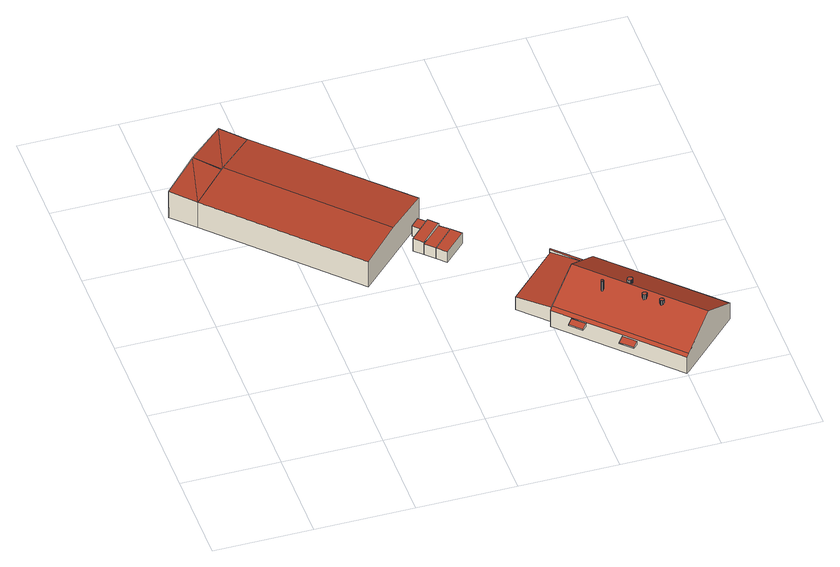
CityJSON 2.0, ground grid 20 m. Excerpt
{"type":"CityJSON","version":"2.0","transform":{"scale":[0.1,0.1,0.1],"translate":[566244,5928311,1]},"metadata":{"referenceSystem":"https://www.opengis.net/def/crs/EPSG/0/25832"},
"CityObjects":{
"building1":{"type":"Building","attributes":{"Grundfläche 2D":"855.731941","Grundhöhe NN":"1.846"},"geometry":[{"type":"Solid","lod":"3","boundaries":[[[[0,1,2,3]],[[1,4,5,6,2]],[[7,8,9]],[[10,8,7]],[[7,9,11]],[[12,11,13]],[[7,11,12]],[[8,5,4,1,0,13,11,9]],[[5,8,14,15,6]],[[3,2,6,15,16]],[[3,16,17,13,0]],[[12,13,17,18]],[[10,7,12,18,19]],[[8,10,19,14]],[[14,19,18,17,16,15]]]],"semantics":{"surfaces":[{"type":"RoofSurface"},{"type":"WallSurface"},{"type":"GroundSurface"}],"values":[[0,0,0,0,0,0,0,1,1,1,1,1,1,1,2]]}}]},
"building2":{"type":"Building","attributes":{"Grundfläche 2D":"19.349994","Grundhöhe NN":"1.846"},"geometry":[{"type":"Solid","lod":"3","boundaries":[[[[20,21,22,23,24]],[[25,26,27,28]],[[29,22,21,28,27,30]],[[23,22,29,31]],[[32,20,24,23,31,33]],[[20,32,34,28,21]],[[25,28,34,35]],[[26,25,35,36]],[[27,26,36,30]],[[31,29,30,36,35,34,32,33]]]],"semantics":{"surfaces":[{"type":"RoofSurface"},{"type":"WallSurface"},{"type":"GroundSurface"}],"values":[[0,0,1,1,1,1,1,1,1,2]]}}]},
"building3":{"type":"Building","attributes":{"Grundfläche 2D":"14.661486","Grundhöhe NN":"1.845"},"geometry":[{"type":"Solid","lod":"3","boundaries":[[[[37,38,39,40]],[[33,31,40,39]],[[31,41,37,40]],[[41,42,38,37]],[[42,33,39,38]],[[42,41,31,33]]]],"semantics":{"surfaces":[{"type":"RoofSurface"},{"type":"WallSurface"},{"type":"GroundSurface"}],"values":[[0,1,1,1,1,2]]}}]},
"building4":{"type":"Building","attributes":{"Grundfläche 2D":"14.894227","Grundhöhe NN":"1.845"},"geometry":[{"type":"Solid","lod":"3","boundaries":[[[[43,44,38,37]],[[42,41,37,38]],[[41,45,43,37]],[[45,46,44,43]],[[46,42,38,44]],[[46,45,41,42]]]],"semantics":{"surfaces":[{"type":"RoofSurface"},{"type":"WallSurface"},{"type":"GroundSurface"}],"values":[[0,1,1,1,1,2]]}}]},
"building5":{"type":"Building","attributes":{"Grundfläche 2D":"615.186089","Grundhöhe NN":"2.234"},"children":["building5-1","building5-2","building5-3","building5-4","building5-5","building5-6","building5-7"],"geometry":[{"type":"Solid","lod":"3","boundaries":[[[[47,48,49,50,51]],[[50,49,52,53,54]],[[53,52,55,56,54]],[[57,58,59,60,61]],[[62,59,58]],[[63,59,62]],[[48,47,51,64,65]],[[66,67,55,52,49,48,65,68]],[[56,55,67,69]],[[58,57,61,70,64,51,50,54,56,69,71]],[[62,58,71,72]],[[63,62,72,73]],[[59,63,73,74]],[[60,59,74,75]],[[61,60,75,70]],[[70,75,74,73,72,71,69,67,66,68,65,64]]]],"semantics":{"surfaces":[{"type":"RoofSurface"},{"type":"WallSurface"},{"type":"GroundSurface"}],"values":[[0,0,0,0,0,0,1,1,1,1,1,1,1,1,1,2]]}}]},
"building5-1":{"type":"BuildingInstallation","parents":["building5"],"geometry":[{"type":"MultiSurface","lod":"3","boundaries":[[[76,77,78,79,80,81,82,83,84,85,86,87,88,89,90,91,92,93,94,95,96,97,98,99,100,101,102,103,104,105,106,107,108]],[[80,109,110]],[[81,80,110,111]],[[79,78,112,113]],[[80,79,113,109]],[[82,81,111,114]],[[83,82,114,115]],[[84,83,115,116]],[[85,84,116,117]],[[86,85,117,118]],[[87,86,118,119]],[[88,87,119,120]],[[88,120,121]],[[89,88,121,122]],[[90,89,122,123]],[[91,90,123,124]],[[92,91,124,125]],[[93,92,125,126]],[[94,93,126,127]],[[95,94,127,128]],[[96,95,128,129]],[[97,96,129,130]],[[98,97,130,131]],[[99,98,131,132]],[[100,99,132,133]],[[100,133,134]],[[101,100,134,135]],[[102,101,135,136]],[[103,102,136,137]],[[104,103,137,138]],[[105,104,138,139]],[[106,105,139,140]],[[106,140,141]],[[107,106,141,142]],[[108,107,142,143]],[[76,108,143,144]],[[77,76,144,145]],[[78,77,145,112]]],"semantics":{"surfaces":[{"type":"RoofSurface"},{"type":"WallSurface"}],"values":[0,1,1,1,1,1,1,1,1,1,1,1,1,1,1,1,1,1,1,1,1,1,1,1,1,1,1,1,1,1,1,1,1,1,1,1,1,1]}}]},
"building5-2":{"type":"BuildingInstallation","parents":["building5"],"geometry":[{"type":"MultiSurface","lod":"3","boundaries":[[[146,147,148,149,150,151,152,153,154,155,156,157,158,159,160,161,162,163]],[[164,165,147]],[[165,166,148,147]],[[167,164,147,146]],[[166,168,149,148]],[[168,169,149]],[[169,170,150,149]],[[170,171,151,150]],[[171,172,151]],[[172,173,152,151]],[[173,174,153,152]],[[174,175,153]],[[175,176,154,153]],[[176,177,155,154]],[[177,178,156,155]],[[178,179,157,156]],[[179,180,158,157]],[[159,158,180,181]],[[181,182,160,159]],[[182,183,161,160]],[[183,184,162,161]],[[184,185,163,162]],[[185,167,146,163]]],"semantics":{"surfaces":[{"type":"RoofSurface"},{"type":"WallSurface"}],"values":[0,1,1,1,1,1,1,1,1,1,1,1,1,1,1,1,1,1,1,1,1,1,1]}}]},
"building5-3":{"type":"BuildingInstallation","parents":["building5"],"geometry":[{"type":"MultiSurface","lod":"3","boundaries":[[[186,187,188,189,190,191,192,193,194,195,196,197,198,199,200,201,202,203,204,205,206,207,208,209,210,211,212,213,214,215,216,217,218,219,220,221]],[[193,192,222,223]],[[194,193,223,224]],[[190,189,225,226]],[[191,190,226,227]],[[191,227,228]],[[192,191,228,222]],[[195,194,224,229]],[[196,195,229,230]],[[197,196,230,231]],[[198,197,231,232]],[[199,198,232,233]],[[200,199,233,234]],[[201,200,234,235]],[[202,201,235,236]],[[203,202,236,237]],[[204,203,237,238]],[[205,204,238,239]],[[206,205,239,240]],[[207,206,240,241]],[[208,207,241,242]],[[209,208,242,243]],[[209,243,244]],[[210,209,244,245]],[[211,210,245,246]],[[211,246,247]],[[212,211,247,248]],[[213,212,248,249]],[[214,213,249,250]],[[215,214,250,251]],[[216,215,251,252]],[[216,252,253]],[[217,216,253,254]],[[218,217,254,255]],[[219,218,255,256]],[[220,219,256,257]],[[221,220,257,258]],[[186,221,258,259]],[[187,186,259,260]],[[188,187,260,261]],[[189,188,261,225]]],"semantics":{"surfaces":[{"type":"RoofSurface"},{"type":"WallSurface"}],"values":[0,1,1,1,1,1,1,1,1,1,1,1,1,1,1,1,1,1,1,1,1,1,1,1,1,1,1,1,1,1,1,1,1,1,1,1,1,1,1,1,1]}}]},
"building5-4":{"type":"BuildingInstallation","parents":["building5"],"geometry":[{"type":"MultiSurface","lod":"3","boundaries":[[[262,263,264,265,266,267,268,269,270,271,272,273,274,275,276,277,278,279,280,281,282,283,284,285,286,287,288,289,290,291]],[[266,292,293]],[[267,266,293,294]],[[268,267,294,295]],[[266,265,296,292]],[[268,295,297]],[[269,268,297,298]],[[270,269,298,299]],[[271,270,299,300]],[[272,271,300,301]],[[273,272,301,302]],[[274,273,302,303]],[[275,274,303,304]],[[276,275,304,305]],[[277,276,305,306]],[[278,277,306,307]],[[279,278,307,308]],[[280,279,308,309]],[[281,280,309,310]],[[282,281,310,311]],[[283,282,311,312]],[[284,283,312,313]],[[285,284,313,314]],[[286,285,314,315]],[[287,286,315,316]],[[288,287,316,317]],[[288,317,318]],[[289,288,318,319]],[[290,289,319,320]],[[291,290,320,321]],[[262,291,321,322]],[[263,262,322,323]],[[264,263,323,324]],[[265,264,324,296]]],"semantics":{"surfaces":[{"type":"RoofSurface"},{"type":"WallSurface"}],"values":[0,1,1,1,1,1,1,1,1,1,1,1,1,1,1,1,1,1,1,1,1,1,1,1,1,1,1,1,1,1,1,1,1,1]}}]},
"building5-5":{"type":"BuildingInstallation","parents":["building5"],"geometry":[{"type":"MultiSurface","lod":"3","boundaries":[[[57,58,325,326,327]],[[325,58,62]],[[326,325,62,63]],[[57,327,326,63,59]]],"semantics":{"surfaces":[{"type":"RoofSurface"},{"type":"WallSurface"}],"values":[0,1,1,1]}}]},
"building5-6":{"type":"BuildingInstallation","parents":["building5"],"geometry":[{"type":"MultiSurface","lod":"3","boundaries":[[[328,329,330,331]],[[332,333,330,329]],[[333,334,331,330]],[[334,335,328,331]],[[335,332,329,328]],[[332,335,334,333]]],"semantics":{"surfaces":[{"type":"RoofSurface"},{"type":"WallSurface"},{"type":"OuterCeilingSurface"}],"values":[0,1,1,1,1,2]}}]},
"building5-7":{"type":"BuildingInstallation","parents":["building5"],"geometry":[{"type":"MultiSurface","lod":"3","boundaries":[[[336,337,338,339]],[[340,341,339,338]],[[341,342,336,339]],[[342,343,337,336]],[[343,340,338,337]],[[343,342,341,340]]],"semantics":{"surfaces":[{"type":"RoofSurface"},{"type":"WallSurface"},{"type":"OuterCeilingSurface"}],"values":[0,1,1,1,1,2]}}]}
},
"vertices":[
[195,819,71],[124,749,78],[377,491,78],[450,563,71],[122,747,77],[52,678,71],[305,420,71],[78,791,80],[52,678,70],[122,747,74],[9,722,72],[124,749,74],[152,863,72],[195,819,70],[52,678,8],[305,420,8],[450,563,8],[195,819,8],[152,863,8],[9,722,8],
[475,519,38],[458,536,38],[415,493,38],[432,477,38],[473,518,38],[443,550,33],[426,533,33],[440,518,33],[458,536,33],[415,493,8],[440,518,8],[432,477,8],[475,519,8],[473,518,8],[458,536,8],[443,550,8],[426,533,8],
[450,459,34],[492,502,34],[473,518,34],[432,477,34],[450,459,8],[492,502,8],
[467,442,34],[510,484,34],[467,442,8],[510,484,8],
[701,99,52],[797,2,52],[802,7,57],[599,212,57],[594,207,52],[858,63,100],[739,183,100],[655,268,100],[920,124,52],[716,328,52],[704,316,48],[707,319,48],[647,374,42],[546,273,42],[603,216,48],[648,378,42],[646,375,42],[594,207,12],[797,2,12],[858,63,12],[920,124,12],[802,7,12],[716,328,12],[603,216,12],[707,319,12],[648,378,12],[646,375,12],[647,374,12],[546,273,12],
[763,148,102],[762,148,102],[761,149,102],[760,149,102],[759,149,102],[758,149,102],[757,149,102],[757,148,102],[756,148,102],[756,147,102],[755,147,102],[755,146,102],[755,145,102],[755,144,102],[755,143,102],[756,142,102],[756,141,102],[757,141,102],[758,141,102],[758,140,102],[759,140,102],[760,140,102],[761,140,102],[761,141,102],[762,141,102],[762,142,102],[763,142,102],[763,143,102],[764,143,102],[764,144,102],[764,145,102],[764,146,102],[763,147,102],[759,149,95],[759,149,94],[758,149,94],[761,149,95],[760,149,95],[757,149,93],[757,148,93],[756,148,93],[756,147,92],[755,147,92],[755,146,92],[755,145,92],[755,145,91],[755,144,91],[755,143,91],[756,142,91],[756,141,90],[757,141,91],[758,141,91],[758,140,91],[759,140,91],[760,140,91],[761,140,92],[761,141,92],[762,141,92],[762,141,93],[762,142,93],[763,142,93],[763,143,94],[764,143,94],[764,144,94],[764,145,94],[764,145,95],[764,146,95],[763,147,95],[763,148,95],[762,148,95],
[693,198,110],[692,198,110],[691,198,110],[690,197,110],[690,196,110],[690,195,110],[690,194,110],[691,194,110],[691,193,110],[692,193,110],[693,193,110],[693,194,110],[694,194,110],[694,195,110],[695,195,110],[695,196,110],[694,197,110],[694,198,110],[692,198,88],[692,198,87],[691,198,87],[693,198,88],[690,197,87],[690,197,86],[690,196,86],[690,195,86],[690,195,85],[690,194,85],[691,194,85],[691,194,86],[691,193,86],[692,193,86],[693,193,86],[693,194,86],[694,194,87],[694,195,87],[695,195,87],[695,196,88],[694,197,88],[694,198,88],
[750,195,103],[749,195,103],[749,196,103],[748,196,103],[747,197,103],[746,197,103],[745,197,103],[744,197,103],[743,196,103],[742,196,103],[742,195,103],[741,195,103],[741,194,103],[740,193,103],[740,192,103],[740,191,103],[740,190,103],[741,189,103],[742,188,103],[743,187,103],[744,187,103],[744,186,103],[745,186,103],[746,186,103],[747,187,103],[748,187,103],[749,187,103],[749,188,103],[750,188,103],[750,189,103],[750,190,103],[751,191,103],[751,192,103],[751,193,103],[750,193,103],[750,194,103],[745,197,92],[744,197,92],[743,196,93],[748,196,91],[747,197,91],[746,197,91],[746,197,92],[742,196,94],[742,195,94],[741,195,94],[741,194,95],[740,193,95],[740,192,96],[740,191,96],[740,190,96],[741,189,97],[742,188,97],[743,187,97],[744,187,96],[744,186,96],[745,186,96],[746,186,96],[746,186,95],[747,187,95],[748,187,95],[748,187,94],[749,187,94],[749,188,94],[750,188,93],[750,189,93],[750,190,93],[750,190,92],[751,191,92],[751,192,92],[751,193,91],[750,193,91],[750,194,91],[750,195,91],[749,195,91],[749,196,91],
[788,122,102],[787,122,102],[787,123,102],[786,123,102],[785,123,102],[784,123,102],[783,123,102],[782,122,102],[782,121,102],[781,121,102],[781,120,102],[781,119,102],[781,118,102],[781,117,102],[782,117,102],[782,116,102],[783,116,102],[783,115,102],[784,115,102],[785,115,102],[786,115,102],[787,115,102],[788,116,102],[788,117,102],[789,117,102],[789,118,102],[789,119,102],[789,120,102],[789,121,102],[788,121,102],[785,123,95],[785,123,94],[784,123,94],[783,123,94],[786,123,95],[783,123,93],[782,122,93],[782,121,93],[781,121,92],[781,120,92],[781,119,91],[781,118,91],[781,117,91],[782,117,91],[782,116,91],[783,116,91],[783,115,91],[784,115,91],[785,115,91],[786,115,92],[787,115,92],[788,116,93],[788,117,93],[789,117,94],[789,118,94],[789,119,94],[789,119,95],[789,120,95],[789,121,95],[788,121,95],[788,122,95],[787,122,95],[787,123,95],
[648,378,48],[646,375,48],[647,374,48],
[714,69,43],[723,77,50],[701,99,50],[692,91,43],[723,77,41],[701,99,41],[692,91,41],[714,69,41],
[617,167,44],[638,145,44],[647,153,50],[625,175,50],[647,153,42],[625,175,42],[617,167,42],[638,145,42]
]}
